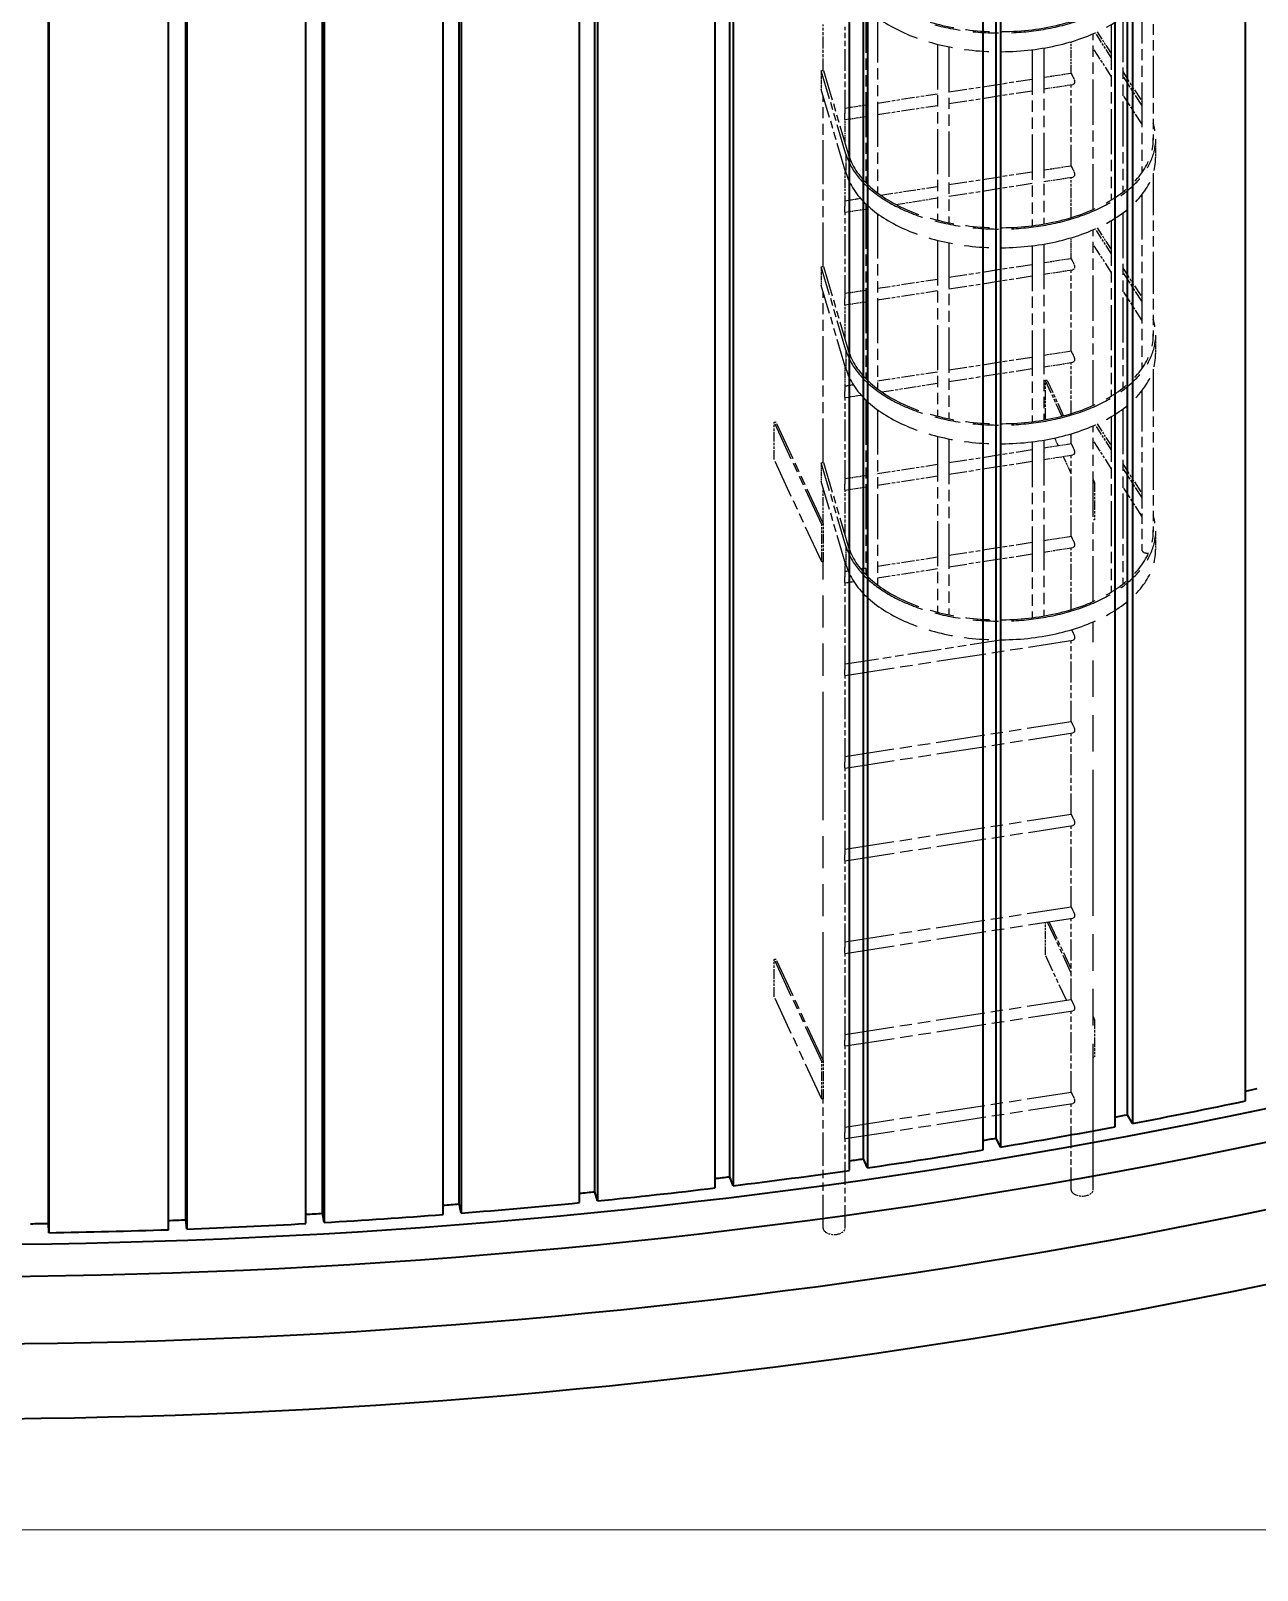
# Model space of a CAD drawing. Header units: millimetres. Extents: x 0 to 42050, y 0 to 29700.
# Drawn here: x 26612 to 27682, y 8382 to 9726 of the extents above; entities that cross this region are included whole.
import ezdxf

# ---------------------------------------------------------------- set-up
doc = ezdxf.new("R2010")
doc.units = ezdxf.units.MM
doc.header["$LTSCALE"] = 50
doc.linetypes.add('DOUBLE_DASH_CHAIN', pattern=[1.2403, 0.6614, -0.0827, 0.1654, -0.0827, 0.1654, -0.0827])
for name, color, linetype, lineweight in [('Detail Boundary', 7, 'Continuous', 18), ('Reference', 7, 'DOUBLE_DASH_CHAIN', 25), ('Visible', 7, 'Continuous', 35)]:
    doc.layers.add(name, color=color, linetype=linetype, lineweight=lineweight)

# ---------------------------------------------------------------- blocks, each defined once
blk = doc.blocks.new('2dDetail0')
at = {"layer": 'Detail Boundary', "flags": 128}
blk.add_lwpolyline([(474.534, 168.353), (574.626, 168.353), (574.626, 218.095), (474.534, 218.095), (474.534, 168.353)], dxfattribs=at)

msp = doc.modelspace()

# ---------------------------------------------------------------- linework, layer by layer
at = {"layer": 'Reference', "ltscale": 1.106358}
for p, q in [((27591.45, 9772.5), (27591.45, 9630.2)), ((27591.45, 9601.45), (27591.45, 9459.14)), ((27591.45, 9430.39), (27591.45, 9288.09))]:
    msp.add_line(p, q, dxfattribs=at)
at = {"layer": 'Reference', "ltscale": 1.180218}
for p, q in [((27581.45, 9753.69), (27581.45, 9601.89)), ((27581.45, 9582.64), (27581.45, 9430.83))]:
    msp.add_line(p, q, dxfattribs=at)
at = {"layer": 'Reference', "ltscale": 1.185069}
for p, q in [((27340.73, 9745.64), (27340.73, 9593.22)), ((27340.73, 9574.59), (27340.73, 9422.16)), ((27340.73, 9403.53), (27340.73, 9251.1))]:
    msp.add_line(p, q, dxfattribs=at)
at = {"layer": 'Reference', "ltscale": 0.310975}
msp.add_line((27303.43, 9691.09), (27303.43, 9731.1), dxfattribs=at)
at = {"layer": 'Reference', "ltscale": 0.573062}
for p, q in [((27322.63, 9655.29), (27322.63, 9729.01)), ((27322.63, 9493.62), (27322.63, 9567.34)), ((27322.63, 9331.96), (27322.63, 9405.67)), ((27322.63, 9170.29), (27322.63, 9244.01)), ((27322.63, 9089.46), (27322.63, 9163.17)), ((27322.63, 9008.63), (27322.63, 9082.34)), ((27322.63, 8927.79), (27322.63, 9001.51)), ((27322.63, 8846.96), (27322.63, 8920.68)), ((27322.63, 8766.13), (27322.63, 8839.84))]:
    msp.add_line(p, q, dxfattribs=at)
at = {"layer": 'Reference', "ltscale": 1.188278}
for p, q in [((27350.73, 9737.28), (27350.73, 9584.43)), ((27350.73, 9566.22), (27350.73, 9413.38)), ((27350.73, 9395.16), (27350.73, 9242.32))]:
    msp.add_line(p, q, dxfattribs=at)
at = {"layer": 'Reference', "ltscale": 1.189979}
for p, q in [((27554.79, 9731.12), (27554.79, 9578.06)), ((27554.79, 9560.06), (27554.79, 9407)), ((27554.79, 9389), (27554.79, 9235.94))]:
    msp.add_line(p, q, dxfattribs=at)
at = {"layer": 'Reference', "ltscale": 1.188132}
for p, q in [((27564.79, 9737.74), (27564.79, 9584.91)), ((27564.79, 9566.68), (27564.79, 9413.86)), ((27564.79, 9395.62), (27564.79, 9242.8))]:
    msp.add_line(p, q, dxfattribs=at)
at = {"layer": 'Reference', "ltscale": 1.193128}
for p, q in [((27403.08, 9713.98), (27403.08, 9560.52)), ((27403.08, 9542.92), (27403.08, 9389.46)), ((27403.08, 9371.87), (27403.08, 9218.4))]:
    msp.add_line(p, q, dxfattribs=at)
at = {"layer": 'Reference', "ltscale": 0.213}
msp.add_line((27519.79, 9688.76), (27519.79, 9716.17), dxfattribs=at)
at = {"layer": 'Reference', "ltscale": 1.191671}
for p, q in [((27538.99, 9569.84), (27538.99, 9723.11)), ((27538.99, 9398.78), (27538.99, 9552.06)), ((27538.99, 9227.72), (27538.99, 9381))]:
    msp.add_line(p, q, dxfattribs=at)
at = {"layer": 'Reference', "ltscale": 0.253653}
for p, q in [((27554.79, 9702.32), (27540.92, 9723.96)), ((27554.79, 9531.26), (27540.92, 9552.91)), ((27554.79, 9360.21), (27540.92, 9381.85))]:
    msp.add_line(p, q, dxfattribs=at)
at = {"layer": 'Reference', "ltscale": 0.223455}
for p, q in [((27542.57, 9724.72), (27554.79, 9705.65)), ((27542.57, 9553.66), (27554.79, 9534.59)), ((27542.57, 9382.6), (27554.79, 9363.53))]:
    msp.add_line(p, q, dxfattribs=at)
at = {"layer": 'Reference', "ltscale": 1.19343}
for p, q in [((27413.08, 9711.73), (27413.08, 9558.23)), ((27413.08, 9540.67), (27413.08, 9387.17)), ((27413.08, 9369.62), (27413.08, 9216.11))]:
    msp.add_line(p, q, dxfattribs=at)
at = {"layer": 'Reference', "ltscale": 1.193753}
for p, q in [((27485.83, 9709.16), (27485.83, 9555.62)), ((27485.83, 9538.11), (27485.83, 9384.56)), ((27485.83, 9367.05), (27485.83, 9213.51))]:
    msp.add_line(p, q, dxfattribs=at)
at = {"layer": 'Reference', "ltscale": 1.193572}
for p, q in [((27495.83, 9710.63), (27495.83, 9557.1)), ((27495.83, 9539.57), (27495.83, 9386.05)), ((27495.83, 9368.51), (27495.83, 9214.99))]:
    msp.add_line(p, q, dxfattribs=at)
at = {"layer": 'Reference', "ltscale": 0.288902}
for p, q in [((27554.79, 9685.99), (27538.99, 9710.64)), ((27554.79, 9514.93), (27538.99, 9539.58)), ((27554.79, 9343.88), (27538.99, 9368.53))]:
    msp.add_line(p, q, dxfattribs=at)
at = {"layer": 'Reference', "ltscale": 0.012651}
for p, q in [((27301.81, 9690.84), (27303.75, 9691.14)), ((27301.81, 9519.78), (27303.75, 9520.08)), ((27301.81, 9348.73), (27303.75, 9349.03))]:
    msp.add_line(p, q, dxfattribs=at)
at = {"layer": 'Reference', "ltscale": 0.12687}
for p, q in [((27301.81, 9690.84), (27301.81, 9674.51)), ((27323.38, 9618), (27323.38, 9601.67)), ((27593.46, 9631.23), (27593.46, 9614.9)), ((27301.81, 9519.78), (27301.81, 9503.45)), ((27593.46, 9460.18), (27593.46, 9443.85)), ((27323.38, 9446.95), (27323.38, 9430.62)), ((27301.81, 9348.73), (27301.81, 9332.4)), ((27593.46, 9289.12), (27593.46, 9272.79)), ((27323.38, 9275.89), (27323.38, 9259.56))]:
    msp.add_line(p, q, dxfattribs=at)
at = {"layer": 'Reference', "ltscale": 0.812401}
for p, q in [((27323.38, 9618), (27301.81, 9690.84)), ((27323.38, 9601.67), (27301.81, 9674.51)), ((27323.38, 9446.95), (27301.81, 9519.78)), ((27323.38, 9430.62), (27301.81, 9503.45)), ((27323.38, 9275.89), (27301.81, 9348.73)), ((27323.38, 9259.56), (27301.81, 9332.4))]:
    msp.add_line(p, q, dxfattribs=at)
at = {"layer": 'Reference', "ltscale": 0.813579}
for p, q in [((27303.75, 9691.14), (27325.35, 9618.2)), ((27303.75, 9520.08), (27325.35, 9447.14)), ((27303.75, 9349.03), (27325.35, 9276.09))]:
    msp.add_line(p, q, dxfattribs=at)
at = {"layer": 'Reference', "ltscale": 0.157384}
for p, q in [((27495.83, 9685.09), (27519.79, 9688.79)), ((27495.83, 9604.25), (27519.79, 9607.96)), ((27495.83, 9523.42), (27519.79, 9527.13)), ((27495.83, 9442.59), (27519.79, 9446.3)), ((27495.83, 9361.76), (27519.79, 9365.46)), ((27495.83, 9280.92), (27519.79, 9284.63))]:
    msp.add_line(p, q, dxfattribs=at)
at = {"layer": 'Reference', "ltscale": 0.304709}
for p, q in [((27564.79, 9690.04), (27581.45, 9664.04)), ((27581.45, 9660.71), (27564.79, 9686.71)), ((27581.45, 9644.38), (27564.79, 9670.38)), ((27564.79, 9518.98), (27581.45, 9492.98)), ((27581.45, 9489.66), (27564.79, 9515.65)), ((27581.45, 9473.33), (27564.79, 9499.32)), ((27564.79, 9347.93), (27581.45, 9321.93)), ((27581.45, 9318.6), (27564.79, 9344.6)), ((27581.45, 9302.27), (27564.79, 9328.27))]:
    msp.add_line(p, q, dxfattribs=at)
at = {"layer": 'Reference', "ltscale": 0.478069}
for p, q in [((27413.08, 9672.29), (27485.83, 9683.54)), ((27413.08, 9662.17), (27485.83, 9673.42)), ((27413.08, 9591.45), (27485.83, 9602.71)), ((27413.08, 9581.33), (27485.83, 9592.59)), ((27413.08, 9510.62), (27485.83, 9521.87)), ((27413.08, 9500.5), (27485.83, 9511.76)), ((27413.08, 9429.79), (27485.83, 9441.04)), ((27413.08, 9419.67), (27485.83, 9430.92)), ((27413.08, 9348.95), (27485.83, 9360.21)), ((27413.08, 9338.83), (27485.83, 9350.09)), ((27413.08, 9268.12), (27485.83, 9279.37)), ((27413.08, 9258), (27485.83, 9269.26))]:
    msp.add_line(p, q, dxfattribs=at)
at = {"layer": 'Reference', "ltscale": 0.167514}
for p, q in [((27495.83, 9674.97), (27521.34, 9678.91)), ((27495.83, 9594.14), (27521.34, 9598.08)), ((27495.83, 9513.3), (27521.34, 9517.25)), ((27495.83, 9432.47), (27521.34, 9436.41)), ((27495.83, 9351.64), (27521.34, 9355.58)), ((27495.83, 9270.8), (27521.34, 9274.75))]:
    msp.add_line(p, q, dxfattribs=at)
at = {"layer": 'Reference', "ltscale": 0.549967}
for p, q in [((27519.79, 9607.93), (27519.79, 9678.68)), ((27519.79, 9446.26), (27519.79, 9517.01)), ((27519.79, 9284.6), (27519.79, 9355.34)), ((27519.79, 9122.93), (27519.79, 9193.68)), ((27519.79, 9042.1), (27519.79, 9112.84)), ((27519.79, 8961.26), (27519.79, 9032.01)), ((27519.79, 8880.43), (27519.79, 8951.18)), ((27519.79, 8799.6), (27519.79, 8870.34))]:
    msp.add_line(p, q, dxfattribs=at)
at = {"layer": 'Reference', "ltscale": 1.158635}
for p, q in [((27303.43, 9520.03), (27303.43, 9669.06)), ((27303.43, 9348.98), (27303.43, 9498))]:
    msp.add_line(p, q, dxfattribs=at)
at = {"layer": 'Reference', "ltscale": 0.118868}
for p, q in [((27322.63, 9658.29), (27340.73, 9661.09)), ((27322.63, 9496.63), (27340.73, 9499.43)), ((27322.63, 9334.96), (27340.73, 9337.76))]:
    msp.add_line(p, q, dxfattribs=at)
at = {"layer": 'Reference', "ltscale": 0.343974}
for p, q in [((27350.73, 9662.64), (27403.08, 9670.74)), ((27350.73, 9652.52), (27403.08, 9660.62)), ((27350.73, 9500.97), (27403.08, 9509.07)), ((27350.73, 9490.85), (27403.08, 9498.95)), ((27350.73, 9420.14), (27403.08, 9428.24)), ((27350.73, 9339.31), (27403.08, 9347.41)), ((27350.73, 9329.19), (27403.08, 9337.29)), ((27350.73, 9258.47), (27403.08, 9266.57)), ((27350.73, 9248.36), (27403.08, 9256.45))]:
    msp.add_line(p, q, dxfattribs=at)
at = {"layer": 'Reference', "ltscale": 0.11895}
for p, q in [((27322.61, 9648.17), (27340.73, 9650.97)), ((27322.61, 9567.34), (27340.73, 9570.14)), ((27322.61, 9486.51), (27340.73, 9489.31)), ((27322.61, 9324.84), (27340.73, 9327.64))]:
    msp.add_line(p, q, dxfattribs=at)
at = {"layer": 'Reference', "ltscale": 0.161479}
msp.add_line((27322.63, 9627.39), (27322.63, 9648.17), dxfattribs=at)
at = {"layer": 'Reference', "ltscale": 0.231228}
msp.add_line((27322.63, 9574.46), (27322.63, 9604.21), dxfattribs=at)
at = {"layer": 'Reference', "ltscale": 0.272783}
msp.add_line((27519.79, 9562.75), (27519.79, 9597.84), dxfattribs=at)
at = {"layer": 'Reference', "ltscale": 0.08789}
msp.add_line((27322.63, 9577.46), (27336.01, 9579.53), dxfattribs=at)
at = {"layer": 'Reference', "ltscale": 0.32451}
msp.add_line((27353.69, 9582.26), (27403.08, 9589.91), dxfattribs=at)
at = {"layer": 'Reference', "ltscale": 0.237644}
msp.add_line((27366.91, 9574.19), (27403.08, 9579.79), dxfattribs=at)
at = {"layer": 'Reference', "ltscale": 0.139993}
msp.add_line((27519.79, 9527.1), (27519.79, 9545.11), dxfattribs=at)
at = {"layer": 'Reference', "ltscale": 0.234486}
msp.add_line((27322.63, 9456.34), (27322.63, 9486.51), dxfattribs=at)
at = {"layer": 'Reference', "ltscale": 0.15822}
msp.add_line((27322.63, 9412.79), (27322.63, 9433.15), dxfattribs=at)
at = {"layer": 'Reference', "ltscale": 0.345791}
msp.add_line((27519.79, 9391.69), (27519.79, 9436.18), dxfattribs=at)
at = {"layer": 'Reference', "ltscale": 0.046393}
msp.add_line((27322.63, 9415.79), (27329.7, 9416.89), dxfattribs=at)
at = {"layer": 'Reference', "ltscale": 0.318896}
msp.add_line((27354.54, 9410.61), (27403.08, 9418.12), dxfattribs=at)
at = {"layer": 'Reference', "ltscale": 0.010058}
for p, q in [((27497.26, 9420.71), (27498.8, 9420.95)), ((27260.8, 9384.13), (27262.34, 9384.37)), ((27302.21, 9294.9), (27303.75, 9295.14)), ((27303.75, 9262.48), (27302.21, 9262.24)), ((27260.8, 8915.46), (27262.34, 8915.7)), ((27302.21, 8826.23), (27303.75, 8826.47)), ((27303.75, 8793.81), (27302.21, 8793.57))]:
    msp.add_line(p, q, dxfattribs=at)
at = {"layer": 'Reference', "ltscale": 0.355759}
msp.add_line((27511.76, 9389.45), (27497.26, 9420.71), dxfattribs=at)
at = {"layer": 'Reference', "ltscale": 0.253839}
for p, q in [((27497.26, 9388.05), (27497.26, 9420.71)), ((27260.8, 9351.47), (27260.8, 9384.13)), ((27540.21, 9331.72), (27540.21, 9299.06)), ((27302.21, 9262.24), (27302.21, 9294.9)), ((27303.75, 9262.48), (27303.75, 9295.14)), ((27260.8, 8882.8), (27260.8, 8915.46)), ((27540.21, 8863.05), (27540.21, 8830.39)), ((27302.21, 8793.57), (27302.21, 8826.23)), ((27303.75, 8793.81), (27303.75, 8826.47))]:
    msp.add_line(p, q, dxfattribs=at)
at = {"layer": 'Reference', "ltscale": 0.354103}
msp.add_line((27513.24, 9389.83), (27498.8, 9420.95), dxfattribs=at)
at = {"layer": 'Reference', "ltscale": 0.091699}
msp.add_line((27322.61, 9405.67), (27336.58, 9407.83), dxfattribs=at)
at = {"layer": 'Reference', "ltscale": 1.07903}
msp.add_line((27581.45, 9411.58), (27581.45, 9272.79), dxfattribs=at)
at = {"layer": 'Reference', "ltscale": 1.015656}
for p, q in [((27302.21, 9294.9), (27260.8, 9384.13)), ((27303.75, 9295.14), (27262.34, 9384.37)), ((27302.21, 9262.24), (27260.8, 9351.47)), ((27302.21, 8826.23), (27260.8, 8915.46)), ((27303.75, 8826.47), (27262.34, 8915.7)), ((27302.21, 8793.57), (27260.8, 8882.8))]:
    msp.add_line(p, q, dxfattribs=at)
at = {"layer": 'Reference', "ltscale": 0.018255}
msp.add_line((27498, 9386.43), (27497.26, 9388.05), dxfattribs=at)
at = {"layer": 'Reference', "ltscale": 0.075659}
msp.add_line((27508.55, 9363.72), (27505.46, 9370.38), dxfattribs=at)
at = {"layer": 'Reference', "ltscale": 0.019063}
msp.add_line((27519.79, 9372.14), (27519.01, 9373.83), dxfattribs=at)
at = {"layer": 'Reference', "ltscale": 0.066985}
msp.add_line((27519.79, 9365.43), (27519.79, 9374.06), dxfattribs=at)
at = {"layer": 'Reference', "ltscale": 0.168338}
msp.add_line((27519.79, 9339.48), (27512.93, 9354.28), dxfattribs=at)
at = {"layer": 'Reference', "ltscale": 0.241754}
msp.add_line((27303.43, 9295.84), (27303.43, 9326.95), dxfattribs=at)
at = {"layer": 'Reference', "ltscale": 0.307494}
msp.add_line((27322.63, 9285.28), (27322.63, 9324.84), dxfattribs=at)
at = {"layer": 'Reference', "ltscale": 0.029785}
for p, q in [((27540.21, 9331.72), (27538.99, 9334.34)), ((27540.21, 8863.05), (27538.99, 8865.67))]:
    msp.add_line(p, q, dxfattribs=at)
at = {"layer": 'Reference', "ltscale": 0.007908}
for p, q in [((27538.99, 9331.53), (27540.21, 9331.72)), ((27540.21, 9299.06), (27538.99, 9298.87)), ((27538.99, 8862.86), (27540.21, 8863.05)), ((27540.21, 8830.39), (27538.99, 8830.2))]:
    msp.add_line(p, q, dxfattribs=at)
at = {"layer": 'Reference', "ltscale": 0.418798}
msp.add_line((27519.79, 9220.63), (27519.79, 9274.51), dxfattribs=at)
at = {"layer": 'Reference', "ltscale": 3.384113}
msp.add_line((27303.43, 8827.17), (27303.43, 9262.43), dxfattribs=at)
at = {"layer": 'Reference', "ltscale": 0.085213}
msp.add_line((27322.63, 9251.13), (27322.63, 9262.1), dxfattribs=at)
at = {"layer": 'Reference', "ltscale": 0.02996}
msp.add_line((27336.15, 9256.22), (27340.73, 9256.93), dxfattribs=at)
at = {"layer": 'Reference', "ltscale": 0.049274}
msp.add_line((27322.61, 9244.01), (27330.13, 9245.17), dxfattribs=at)
at = {"layer": 'Reference', "ltscale": 0.016592}
msp.add_line((27322.63, 9254.13), (27325.17, 9254.52), dxfattribs=at)
at = {"layer": 'Reference', "ltscale": 3.852854}
msp.add_line((27538.99, 8714.41), (27538.99, 9209.95), dxfattribs=at)
at = {"layer": 'Reference', "ltscale": 1.30598}
for p, q in [((27322.61, 9163.17), (27521.34, 9193.92)), ((27322.61, 9082.34), (27521.34, 9113.08)), ((27322.61, 9001.51), (27521.34, 9032.25)), ((27322.61, 8920.67), (27521.34, 8951.42)), ((27322.61, 8839.84), (27521.34, 8870.58)), ((27322.61, 8759.01), (27521.34, 8789.75))]:
    msp.add_line(p, q, dxfattribs=at)
at = {"layer": 'Reference', "ltscale": 0.890937}
msp.add_line((27322.63, 9173.29), (27458.2, 9194.27), dxfattribs=at)
at = {"layer": 'Reference', "ltscale": 1.295768}
for p, q in [((27322.63, 9092.46), (27519.79, 9122.96)), ((27322.63, 9011.63), (27519.79, 9042.13)), ((27322.63, 8930.79), (27519.79, 8961.3)), ((27322.63, 8849.96), (27519.79, 8880.46)), ((27322.63, 8769.13), (27519.79, 8799.63))]:
    msp.add_line(p, q, dxfattribs=at)
at = {"layer": 'Reference', "ltscale": 0.220035}
msp.add_line((27497.26, 8919.38), (27497.26, 8947.69), dxfattribs=at)
at = {"layer": 'Reference', "ltscale": 0.506553}
msp.add_line((27519.79, 8903.48), (27499.14, 8947.98), dxfattribs=at)
at = {"layer": 'Reference', "ltscale": 0.468645}
msp.add_line((27519.79, 8907.04), (27500.68, 8948.22), dxfattribs=at)
at = {"layer": 'Reference', "ltscale": 0.45026}
msp.add_line((27515.62, 8879.82), (27497.26, 8919.38), dxfattribs=at)
at = {"layer": 'Reference', "ltscale": 0.87714}
msp.add_line((27303.43, 8680.93), (27303.43, 8793.76), dxfattribs=at)
at = {"layer": 'Reference', "ltscale": 0.583862}
msp.add_line((27519.79, 8714.41), (27519.79, 8789.51), dxfattribs=at)
at = {"layer": 'Reference', "ltscale": 0.606956}
msp.add_line((27322.63, 8680.93), (27322.63, 8759.01), dxfattribs=at)
at = {"layer": 'Reference', "ltscale": 2.71509}
for centre in [(27457.45, 9802.29), (27457.45, 9631.23), (27457.45, 9460.18), (27457.45, 9289.12)]:
    msp.add_ellipse(centre, major_axis=(136.01, 0), ratio=0.5773503, start_param=3.3108896, end_param=6.455403, dxfattribs=at)
at = {"layer": 'Reference', "ltscale": 2.540034}
for centre in [(27457.45, 9802.29), (27457.45, 9631.23), (27457.45, 9460.18), (27457.45, 9289.12)]:
    msp.add_ellipse(centre, major_axis=(-134.01, 0), ratio=0.5773503, start_param=0.1692969, end_param=3.1549782, dxfattribs=at)
at = {"layer": 'Reference', "ltscale": 2.566385}
for centre in [(27457.45, 9785.96), (27457.45, 9614.9), (27457.45, 9443.85), (27457.45, 9272.79)]:
    msp.add_ellipse(centre, major_axis=(136.01, 0), ratio=0.5773503, start_param=3.3108896, end_param=6.2831853, dxfattribs=at)
at = {"layer": 'Reference', "ltscale": 0.055059}
msp.add_ellipse((27586.45, 9272.79), major_axis=(-5, 0), ratio=0.5773503, start_param=0, end_param=1.7376982, dxfattribs=at)
at = {"layer": 'Reference', "ltscale": 0.191366}
for centre in [(27529.39, 8714.41), (27313.03, 8680.93)]:
    msp.add_ellipse(centre, major_axis=(9.6, 0), ratio=0.5773503, start_param=3.1415927, end_param=6.2831853, dxfattribs=at)
at = {"layer": 'Reference', "ltscale": 0.097898}
for points in [[(27519.79, 9688.76), (27519.79, 9688.74), (27519.8, 9688.7), (27519.83, 9688.58), (27519.86, 9688.47), (27519.97, 9688.21), (27520.04, 9688.05), (27520.2, 9687.69), (27520.31, 9687.48), (27520.54, 9687.02), (27520.67, 9686.77), (27521.09, 9685.97), (27521.41, 9685.38), (27521.97, 9684.23), (27522.25, 9683.59), (27522.56, 9682.66), (27522.64, 9682.35), (27522.75, 9681.75), (27522.77, 9681.47), (27522.77, 9680.94), (27522.75, 9680.69), (27522.64, 9680.22), (27522.56, 9680), (27522.25, 9679.43), (27521.97, 9679.17), (27521.57, 9678.97), (27521.46, 9678.93), (27521.34, 9678.92)], [(27519.79, 9607.93), (27519.79, 9607.91), (27519.8, 9607.87), (27519.83, 9607.75), (27519.86, 9607.64), (27519.97, 9607.37), (27520.04, 9607.21), (27520.2, 9606.86), (27520.31, 9606.65), (27520.54, 9606.19), (27520.67, 9605.94), (27521.09, 9605.14), (27521.41, 9604.54), (27521.97, 9603.39), (27522.25, 9602.76), (27522.56, 9601.82), (27522.64, 9601.51), (27522.75, 9600.92), (27522.77, 9600.64), (27522.77, 9600.11), (27522.75, 9599.86), (27522.64, 9599.39), (27522.56, 9599.17), (27522.25, 9598.6), (27521.97, 9598.33), (27521.57, 9598.14), (27521.46, 9598.1), (27521.34, 9598.08)], [(27519.79, 9527.1), (27519.79, 9527.07), (27519.8, 9527.04), (27519.83, 9526.92), (27519.86, 9526.81), (27519.97, 9526.54), (27520.04, 9526.38), (27520.2, 9526.02), (27520.31, 9525.82), (27520.54, 9525.36), (27520.67, 9525.1), (27521.09, 9524.3), (27521.41, 9523.71), (27521.97, 9522.56), (27522.25, 9521.92), (27522.56, 9520.99), (27522.64, 9520.68), (27522.75, 9520.09), (27522.77, 9519.8), (27522.77, 9519.28), (27522.75, 9519.02), (27522.64, 9518.55), (27522.56, 9518.34), (27522.25, 9517.77), (27521.97, 9517.5), (27521.57, 9517.31), (27521.46, 9517.27), (27521.34, 9517.25)], [(27519.79, 9446.26), (27519.79, 9446.24), (27519.8, 9446.21), (27519.83, 9446.08), (27519.86, 9445.98), (27519.97, 9445.71), (27520.04, 9445.55), (27520.2, 9445.19), (27520.31, 9444.98), (27520.54, 9444.52), (27520.67, 9444.27), (27521.09, 9443.47), (27521.41, 9442.88), (27521.97, 9441.73), (27522.25, 9441.09), (27522.56, 9440.16), (27522.64, 9439.85), (27522.75, 9439.25), (27522.77, 9438.97), (27522.77, 9438.45), (27522.75, 9438.19), (27522.64, 9437.72), (27522.56, 9437.5), (27522.25, 9436.94), (27521.97, 9436.67), (27521.57, 9436.47), (27521.46, 9436.43), (27521.34, 9436.42)], [(27519.79, 9365.43), (27519.79, 9365.41), (27519.8, 9365.37), (27519.83, 9365.25), (27519.86, 9365.14), (27519.97, 9364.87), (27520.04, 9364.71), (27520.2, 9364.36), (27520.31, 9364.15), (27520.54, 9363.69), (27520.67, 9363.44), (27521.09, 9362.64), (27521.41, 9362.04), (27521.97, 9360.89), (27522.25, 9360.26), (27522.56, 9359.32), (27522.64, 9359.01), (27522.75, 9358.42), (27522.77, 9358.14), (27522.77, 9357.61), (27522.75, 9357.36), (27522.64, 9356.89), (27522.56, 9356.67), (27522.25, 9356.1), (27521.97, 9355.83), (27521.57, 9355.64), (27521.46, 9355.6), (27521.34, 9355.58)], [(27519.79, 9284.6), (27519.79, 9284.57), (27519.8, 9284.54), (27519.83, 9284.42), (27519.86, 9284.31), (27519.97, 9284.04), (27520.04, 9283.88), (27520.2, 9283.52), (27520.31, 9283.32), (27520.54, 9282.86), (27520.67, 9282.61), (27521.09, 9281.8), (27521.41, 9281.21), (27521.97, 9280.06), (27522.25, 9279.42), (27522.56, 9278.49), (27522.64, 9278.18), (27522.75, 9277.59), (27522.77, 9277.3), (27522.77, 9276.78), (27522.75, 9276.52), (27522.64, 9276.05), (27522.56, 9275.84), (27522.25, 9275.27), (27521.97, 9275), (27521.57, 9274.81), (27521.46, 9274.77), (27521.34, 9274.75)], [(27519.79, 9122.93), (27519.79, 9122.91), (27519.8, 9122.87), (27519.83, 9122.75), (27519.86, 9122.64), (27519.97, 9122.38), (27520.04, 9122.21), (27520.2, 9121.86), (27520.31, 9121.65), (27520.54, 9121.19), (27520.67, 9120.94), (27521.09, 9120.14), (27521.41, 9119.54), (27521.97, 9118.39), (27522.25, 9117.76), (27522.56, 9116.82), (27522.64, 9116.51), (27522.75, 9115.92), (27522.77, 9115.64), (27522.77, 9115.11), (27522.75, 9114.86), (27522.64, 9114.39), (27522.56, 9114.17), (27522.25, 9113.6), (27521.97, 9113.34), (27521.57, 9113.14), (27521.46, 9113.1), (27521.34, 9113.08)], [(27519.79, 9042.1), (27519.79, 9042.07), (27519.8, 9042.04), (27519.83, 9041.92), (27519.86, 9041.81), (27519.97, 9041.54), (27520.04, 9041.38), (27520.2, 9041.02), (27520.31, 9040.82), (27520.54, 9040.36), (27520.67, 9040.11), (27521.09, 9039.31), (27521.41, 9038.71), (27521.97, 9037.56), (27522.25, 9036.92), (27522.56, 9035.99), (27522.64, 9035.68), (27522.75, 9035.09), (27522.77, 9034.8), (27522.77, 9034.28), (27522.75, 9034.02), (27522.64, 9033.55), (27522.56, 9033.34), (27522.25, 9032.77), (27521.97, 9032.5), (27521.57, 9032.31), (27521.46, 9032.27), (27521.34, 9032.25)], [(27519.79, 8961.26), (27519.79, 8961.24), (27519.8, 8961.21), (27519.83, 8961.08), (27519.86, 8960.98), (27519.97, 8960.71), (27520.04, 8960.55), (27520.2, 8960.19), (27520.31, 8959.98), (27520.54, 8959.52), (27520.67, 8959.27), (27521.09, 8958.47), (27521.41, 8957.88), (27521.97, 8956.73), (27522.25, 8956.09), (27522.56, 8955.16), (27522.64, 8954.85), (27522.75, 8954.26), (27522.77, 8953.97), (27522.77, 8953.45), (27522.75, 8953.19), (27522.64, 8952.72), (27522.56, 8952.5), (27522.25, 8951.94), (27521.97, 8951.67), (27521.57, 8951.47), (27521.46, 8951.44), (27521.34, 8951.42)], [(27519.79, 8880.43), (27519.79, 8880.41), (27519.8, 8880.37), (27519.83, 8880.25), (27519.86, 8880.14), (27519.97, 8879.88), (27520.04, 8879.72), (27520.2, 8879.36), (27520.31, 8879.15), (27520.54, 8878.69), (27520.67, 8878.44), (27521.09, 8877.64), (27521.41, 8877.04), (27521.97, 8875.89), (27522.25, 8875.26), (27522.56, 8874.32), (27522.64, 8874.01), (27522.75, 8873.42), (27522.77, 8873.14), (27522.77, 8872.61), (27522.75, 8872.36), (27522.64, 8871.89), (27522.56, 8871.67), (27522.25, 8871.1), (27521.97, 8870.84), (27521.57, 8870.64), (27521.46, 8870.6), (27521.34, 8870.58)], [(27519.79, 8799.6), (27519.79, 8799.57), (27519.8, 8799.54), (27519.83, 8799.42), (27519.86, 8799.31), (27519.97, 8799.04), (27520.04, 8798.88), (27520.2, 8798.52), (27520.31, 8798.32), (27520.54, 8797.86), (27520.67, 8797.61), (27521.09, 8796.81), (27521.41, 8796.21), (27521.97, 8795.06), (27522.25, 8794.42), (27522.56, 8793.49), (27522.64, 8793.18), (27522.75, 8792.59), (27522.77, 8792.3), (27522.77, 8791.78), (27522.75, 8791.53), (27522.64, 8791.05), (27522.56, 8790.84), (27522.25, 8790.27), (27521.97, 8790), (27521.57, 8789.81), (27521.46, 8789.77), (27521.34, 8789.75)]]:
    msp.add_open_spline(points, degree=3, knots=[1.2957955, 1.2957955, 1.2957955, 1.2957955, 1.4451317, 1.4451317, 1.6854583, 1.6854583, 1.9257848, 1.9257848, 2.1661114, 2.1661114, 2.406438, 2.406438, 2.8870911, 2.8870911, 3.3693304, 3.3693304, 3.61045, 3.61045, 3.8515697, 3.8515697, 4.0926893, 4.0926893, 4.333809, 4.333809, 4.8160483, 4.8160483, 5.0102567, 5.0102567, 5.0102567, 5.0102567], dxfattribs=at)
at = {"layer": 'Reference', "ltscale": 0.064547}
for points in [[(27322.61, 9648.17), (27322.6, 9648.17), (27322.58, 9648.19), (27322.51, 9648.31), (27322.42, 9648.52), (27322.32, 9649.03), (27322.29, 9649.23), (27322.25, 9649.67), (27322.24, 9649.92), (27322.24, 9650.45), (27322.25, 9650.74), (27322.29, 9651.35), (27322.32, 9651.68), (27322.42, 9652.68), (27322.51, 9653.37), (27322.6, 9654.43), (27322.63, 9654.87), (27322.63, 9655.29)], [(27322.61, 9567.34), (27322.6, 9567.34), (27322.58, 9567.35), (27322.51, 9567.48), (27322.42, 9567.69), (27322.32, 9568.19), (27322.29, 9568.39), (27322.25, 9568.84), (27322.24, 9569.09), (27322.24, 9569.61), (27322.25, 9569.9), (27322.29, 9570.52), (27322.32, 9570.84), (27322.42, 9571.84), (27322.51, 9572.54), (27322.6, 9573.59), (27322.63, 9574.04), (27322.63, 9574.46)], [(27322.61, 9486.51), (27322.6, 9486.5), (27322.58, 9486.52), (27322.51, 9486.64), (27322.42, 9486.85), (27322.32, 9487.36), (27322.29, 9487.56), (27322.25, 9488.01), (27322.24, 9488.26), (27322.24, 9488.78), (27322.25, 9489.07), (27322.29, 9489.69), (27322.32, 9490.01), (27322.42, 9491.01), (27322.51, 9491.7), (27322.6, 9492.76), (27322.63, 9493.2), (27322.63, 9493.62)], [(27322.61, 9405.67), (27322.6, 9405.67), (27322.58, 9405.69), (27322.51, 9405.81), (27322.42, 9406.02), (27322.32, 9406.53), (27322.29, 9406.73), (27322.25, 9407.17), (27322.24, 9407.42), (27322.24, 9407.95), (27322.25, 9408.24), (27322.29, 9408.85), (27322.32, 9409.18), (27322.42, 9410.18), (27322.51, 9410.87), (27322.6, 9411.93), (27322.63, 9412.37), (27322.63, 9412.79)], [(27322.61, 9324.84), (27322.6, 9324.84), (27322.58, 9324.86), (27322.51, 9324.98), (27322.42, 9325.19), (27322.32, 9325.69), (27322.29, 9325.89), (27322.25, 9326.34), (27322.24, 9326.59), (27322.24, 9327.11), (27322.25, 9327.4), (27322.29, 9328.02), (27322.32, 9328.35), (27322.42, 9329.34), (27322.51, 9330.04), (27322.6, 9331.1), (27322.63, 9331.54), (27322.63, 9331.96)], [(27322.61, 9244.01), (27322.6, 9244.01), (27322.58, 9244.02), (27322.51, 9244.14), (27322.42, 9244.36), (27322.32, 9244.86), (27322.29, 9245.06), (27322.25, 9245.51), (27322.24, 9245.76), (27322.24, 9246.28), (27322.25, 9246.57), (27322.29, 9247.19), (27322.32, 9247.51), (27322.42, 9248.51), (27322.51, 9249.2), (27322.6, 9250.26), (27322.63, 9250.7), (27322.63, 9251.12)], [(27322.61, 9163.17), (27322.6, 9163.17), (27322.58, 9163.19), (27322.51, 9163.31), (27322.42, 9163.52), (27322.32, 9164.03), (27322.29, 9164.23), (27322.25, 9164.67), (27322.24, 9164.92), (27322.24, 9165.45), (27322.25, 9165.74), (27322.29, 9166.35), (27322.32, 9166.68), (27322.42, 9167.68), (27322.51, 9168.37), (27322.6, 9169.43), (27322.63, 9169.87), (27322.63, 9170.29)], [(27322.61, 9082.34), (27322.6, 9082.34), (27322.58, 9082.36), (27322.51, 9082.48), (27322.42, 9082.69), (27322.32, 9083.19), (27322.29, 9083.39), (27322.25, 9083.84), (27322.24, 9084.09), (27322.24, 9084.61), (27322.25, 9084.9), (27322.29, 9085.52), (27322.32, 9085.85), (27322.42, 9086.84), (27322.51, 9087.54), (27322.6, 9088.6), (27322.63, 9089.04), (27322.63, 9089.46)], [(27322.61, 9001.51), (27322.6, 9001.51), (27322.58, 9001.52), (27322.51, 9001.65), (27322.42, 9001.86), (27322.32, 9002.36), (27322.29, 9002.56), (27322.25, 9003.01), (27322.24, 9003.26), (27322.24, 9003.78), (27322.25, 9004.07), (27322.29, 9004.69), (27322.32, 9005.01), (27322.42, 9006.01), (27322.51, 9006.7), (27322.6, 9007.76), (27322.63, 9008.2), (27322.63, 9008.63)], [(27322.61, 8920.67), (27322.6, 8920.67), (27322.58, 8920.69), (27322.51, 8920.81), (27322.42, 8921.02), (27322.32, 8921.53), (27322.29, 8921.73), (27322.25, 8922.17), (27322.24, 8922.42), (27322.24, 8922.95), (27322.25, 8923.24), (27322.29, 8923.85), (27322.32, 8924.18), (27322.42, 8925.18), (27322.51, 8925.87), (27322.6, 8926.93), (27322.63, 8927.37), (27322.63, 8927.79)], [(27322.61, 8839.84), (27322.6, 8839.84), (27322.58, 8839.86), (27322.51, 8839.98), (27322.42, 8840.19), (27322.32, 8840.69), (27322.29, 8840.89), (27322.25, 8841.34), (27322.24, 8841.59), (27322.24, 8842.12), (27322.25, 8842.4), (27322.29, 8843.02), (27322.32, 8843.35), (27322.42, 8844.34), (27322.51, 8845.04), (27322.6, 8846.1), (27322.63, 8846.54), (27322.63, 8846.96)], [(27322.61, 8759.01), (27322.6, 8759.01), (27322.58, 8759.02), (27322.51, 8759.15), (27322.42, 8759.36), (27322.32, 8759.86), (27322.29, 8760.06), (27322.25, 8760.51), (27322.24, 8760.76), (27322.24, 8761.28), (27322.25, 8761.57), (27322.29, 8762.19), (27322.32, 8762.51), (27322.42, 8763.51), (27322.51, 8764.2), (27322.6, 8765.26), (27322.63, 8765.71), (27322.63, 8766.13)]]:
    msp.add_open_spline(points, degree=3, knots=[2.6928826, 2.6928826, 2.6928826, 2.6928826, 2.8870911, 2.8870911, 3.3693304, 3.3693304, 3.61045, 3.61045, 3.8515697, 3.8515697, 4.0926893, 4.0926893, 4.333809, 4.333809, 4.8160483, 4.8160483, 5.1473652, 5.1473652, 5.1473652, 5.1473652], dxfattribs=at)
at = {"layer": 'Reference', "ltscale": 0.083663}
msp.add_open_spline([(27520.03, 9203.07), (27520.06, 9203.01), (27520.09, 9202.94), (27520.2, 9202.69), (27520.31, 9202.48), (27520.54, 9202.02), (27520.67, 9201.77), (27521.09, 9200.97), (27521.41, 9200.38), (27521.97, 9199.23), (27522.25, 9198.59), (27522.56, 9197.66), (27522.64, 9197.35), (27522.75, 9196.75), (27522.77, 9196.47), (27522.77, 9195.95), (27522.75, 9195.69), (27522.64, 9195.22), (27522.56, 9195), (27522.25, 9194.44), (27521.97, 9194.17), (27521.57, 9193.97), (27521.46, 9193.93), (27521.34, 9193.92)], degree=3, knots=[1.8306406, 1.8306406, 1.8306406, 1.8306406, 1.9257848, 1.9257848, 2.1661114, 2.1661114, 2.406438, 2.406438, 2.8870911, 2.8870911, 3.3693304, 3.3693304, 3.61045, 3.61045, 3.8515697, 3.8515697, 4.0926893, 4.0926893, 4.333809, 4.333809, 4.8160483, 4.8160483, 5.0102567, 5.0102567, 5.0102567, 5.0102567], dxfattribs=at)
at = {"layer": 'Visible', "color": 9, "true_color": 0xc0c0c0}
for p, q in [((27671.87, 8791.96), (27671.87, 10707.46)), ((27568.93, 8779.9), (27568.93, 10695.4)), ((27558.06, 8769.35), (27558.06, 10684.85)), ((27573.27, 10687.72), (27573.27, 8772.22)), ((27454.43, 8759.45), (27454.43, 10674.95)), ((27458.29, 10667.18), (27458.29, 8751.68)), ((27338.73, 8741.42), (27338.73, 10656.92)), ((27442.91, 8749.14), (27442.91, 10664.64)), ((27221.97, 8725.82), (27221.97, 10641.32)), ((27326.57, 8731.35), (27326.57, 10646.85)), ((27342.1, 10649.07), (27342.1, 8733.57)), ((27104.3, 8712.69), (27104.3, 10628.19)), ((27209.18, 8716.02), (27209.18, 10631.52)), ((27224.84, 10633.41), (27224.84, 8717.91)), ((26985.88, 8702.02), (26985.88, 10617.52)), ((27090.91, 8703.15), (27090.91, 10618.65)), ((27106.67, 10620.22), (27106.67, 8704.72)), ((26627.71, 8685.01), (26627.71, 10600.52)), ((26747.43, 8688.18), (26747.43, 10603.68)), ((26852.32, 8684.9), (26852.32, 10600.41)), ((26866.88, 8693.85), (26866.88, 10609.35)), ((26868.24, 10601.31), (26868.24, 8685.81)), ((26971.9, 8692.78), (26971.9, 10608.28)), ((26987.76, 10609.51), (26987.76, 8694.01)), ((26628.07, 10592.43), (26628.07, 8676.93)), ((26732.33, 8679.54), (26732.33, 10595.04)), ((26748.3, 10595.61), (26748.3, 8680.11)), ((27573.27, 8772.22), (27568.93, 8779.9)), ((27458.29, 8751.68), (27454.43, 8759.45)), ((27342.1, 8733.57), (27338.73, 8741.42)), ((27224.84, 8717.91), (27221.97, 8725.82)), ((27106.67, 8704.72), (27104.3, 8712.69)), ((26868.24, 8685.81), (26866.88, 8693.85)), ((26987.76, 8694.01), (26985.88, 8702.02)), ((26628.07, 8676.93), (26627.71, 8685.01)), ((26748.3, 8680.11), (26747.43, 8688.18))]:
    msp.add_line(p, q, dxfattribs=at)
for centre, major_axis, start_param, end_param in [((26536.67, 10583.01), (3368, 0), 4.0728322, 6.4624967), ((26536.67, 10589.54), (3330.76, 0), 4.0741561, 6.3835435), ((26536.67, 10524.23), (3368, 0), 4.0560073, 6.2831853), ((26536.67, 10524.23), (3368, 0), 4.0560073, 6.2831853), ((26536.67, 10458.91), (3368, 0), 4.0372903, 6.2831853), ((26536.67, 10589.54), (3300, 0), 5.0635614, 5.0668524), ((26536.67, 10589.54), (3314, 0), 5.0305232, 5.0620141), ((26536.67, 10589.54), (3300, 0), 5.0270699, 5.0305334), ((26536.67, 10589.54), (3300, 0), 4.9905825, 4.9942144), ((26536.67, 10589.54), (3314, 0), 4.9942042, 5.0256952), ((26536.67, 10589.54), (3314, 0), 4.9578852, 4.9893762), ((26536.67, 10589.54), (3314, 0), 4.9215662, 4.9530572), ((26536.67, 10589.54), (3300, 0), 4.9540985, 4.9578954), ((26536.67, 10589.54), (3300, 0), 4.9176175, 4.9215764), ((26536.67, 10589.54), (3300, 0), 4.8811389, 4.8852574), ((26536.67, 10589.54), (3314, 0), 4.8852472, 4.9167382), ((26536.67, 10589.54), (3300, 0), 4.8081872, 4.8126195), ((26536.67, 10589.54), (3314, 0), 4.8126092, 4.8441002), ((26536.67, 10589.54), (3300, 0), 4.8446623, 4.8489385), ((26536.67, 10589.54), (3314, 0), 4.8489282, 4.8804192), ((26536.67, 10589.54), (3300, 0), 4.7352398, 4.7399815), ((26536.67, 10589.54), (3314, 0), 4.7399712, 4.7714622), ((26536.67, 10589.54), (3300, 0), 4.7717131, 4.7763005), ((26536.67, 10589.54), (3314, 0), 4.7762902, 4.8077812)]:
    msp.add_ellipse(centre, major_axis=major_axis, ratio=0.5773503, start_param=start_param, end_param=end_param, dxfattribs=at)

# ---------------------------------------------------------------- block references
at = {"layer": 'Detail Boundary', "xscale": 50, "yscale": 50, "zscale": 50}
msp.add_blockref('2dDetail0', (0, 0), dxfattribs=at)

doc.saveas('drawing.dxf')
